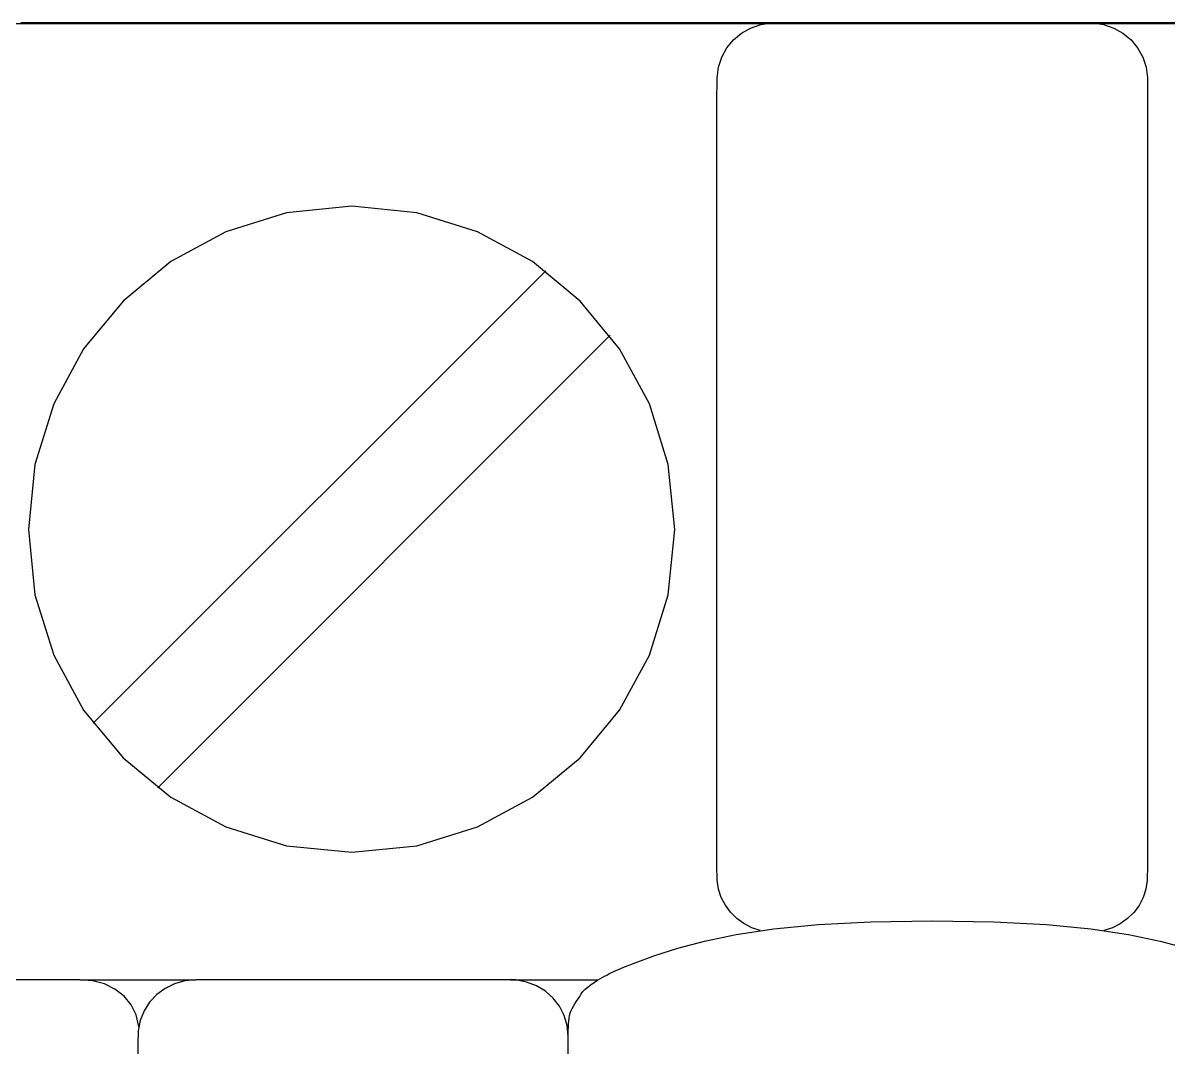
# Model space of a CAD drawing. Extents: x 1 to 47.7, y 0.2 to 35.
# Drawn here: x 32.199 to 32.792, y 9.655 to 10.185 of the extents above; entities that cross this region are included whole.
import ezdxf

# ---------------------------------------------------------------- set-up
doc = ezdxf.new("R2010")
doc.units = 0
doc.header["$MEASUREMENT"] = 0
for name, color, linetype in [('7_1__EMPTY_IO_BOARD_POSITI', 7, 'CONTINUOUS'), ('7_2___8__INDEPENDENT_INPUT', 7, 'CONTINUOUS'), ('7_3___8__OPTOISO_INDEPENDE', 7, 'CONTINUOUS'), ('7_4___24__OPTOISO_INDEPEND', 7, 'CONTINUOUS'), ('7_5___8__INDEPENDENT_INPUT', 7, 'CONTINUOUS'), ('7_6____8__INDEPENDENT_INPU', 7, 'CONTINUOUS'), ('7_7____8__OPTOISO_INDEPEND', 7, 'CONTINUOUS'), ('7_8____8__OPTOISO_INDEPEND', 7, 'CONTINUOUS')]:
    doc.layers.add(name, color=color, linetype=linetype)

msp = doc.modelspace()

# ---------------------------------------------------------------- linework, layer by layer
at = {"layer": '7_1__EMPTY_IO_BOARD_POSITI'}
msp.add_lwpolyline([(32.18571, 10.18502), (32.23264, 10.18502), (32.28362, 10.18502), (32.3385, 10.18502), (32.39712, 10.18502), (32.45934, 10.18502), (32.52499, 10.18502), (32.59393, 10.18502), (32.666, 10.18502), (32.74105, 10.18502), (32.81892, 10.18502), (32.89947, 10.18502), (32.98253, 10.18502), (33.06796, 10.18502), (33.1556, 10.18502), (33.2453, 10.18502), (33.33691, 10.18502), (33.52522, 10.18502)], dxfattribs=at)
at = {"layer": '7_2___8__INDEPENDENT_INPUT'}
for points in [[(33.4658, 10.18526), (33.33241, 10.18526), (33.20259, 10.18526), (33.07678, 10.18526), (32.95542, 10.18526), (32.83896, 10.18526), (32.72784, 10.18526), (32.62251, 10.18526), (32.52342, 10.18526), (32.431, 10.18526), (32.34571, 10.18526), (32.30588, 10.18526), (32.268, 10.18526), (32.23212, 10.18526), (32.1983, 10.18526)], [(32.58116, 9.71527), (32.57672, 9.71676), (32.57263, 9.71888), (32.56895, 9.72157), (32.56574, 9.72476), (32.56306, 9.7284), (32.56097, 9.73243), (32.55953, 9.7368), (32.55881, 9.74144), (32.55874, 9.74893), (32.55874, 9.78117), (32.55874, 9.83526), (32.55874, 9.90293), (32.55874, 9.97591), (32.55874, 10.04594), (32.55874, 10.10476), (32.55874, 10.14408), (32.55875, 10.15683), (32.55946, 10.16239), (32.56118, 10.16758), (32.56381, 10.17229), (32.56726, 10.17643), (32.57141, 10.17989), (32.57616, 10.18257), (32.58142, 10.18438), (32.58707, 10.18521), (32.59205, 10.18526), (32.60621, 10.18526), (32.62853, 10.18526), (32.65575, 10.18526), (32.6846, 10.18526), (32.71181, 10.18526), (32.73413, 10.18526), (32.74829, 10.18526), (32.75327, 10.18521), (32.75892, 10.18438), (32.76418, 10.18257), (32.76893, 10.17989), (32.77308, 10.17643), (32.77652, 10.17229), (32.77915, 10.16758), (32.78087, 10.16239), (32.78158, 10.15683), (32.78159, 10.14408), (32.78159, 10.10476), (32.78159, 10.04594), (32.78159, 9.97591), (32.78159, 9.90293), (32.78159, 9.83526), (32.78159, 9.78117), (32.78159, 9.74893), (32.78151, 9.74143), (32.78079, 9.73676), (32.77934, 9.73238), (32.77723, 9.72834), (32.77451, 9.7247), (32.77127, 9.72151), (32.76755, 9.71884), (32.76342, 9.71673), (32.75894, 9.71527)], [(32.2358, 9.82265), (32.47006, 10.05692)], [(32.26922, 9.78923), (32.50349, 10.0235)], [(32.48174, 9.6606), (32.48175, 9.6621), (32.48177, 9.66367), (32.48182, 9.66527), (32.4819, 9.66687), (32.48202, 9.66843), (32.48219, 9.66991), (32.48242, 9.67128), (32.48271, 9.67251), (32.48313, 9.67365), (32.48373, 9.67489), (32.48442, 9.67615), (32.48517, 9.67742), (32.48598, 9.67869), (32.48682, 9.67996), (32.48766, 9.68122), (32.48849, 9.68248), (32.48928, 9.68373), (32.49051, 9.68489), (32.49182, 9.68595), (32.4931, 9.68695), (32.49436, 9.68787), (32.4956, 9.68874), (32.49683, 9.68955), (32.49806, 9.69031), (32.49929, 9.69101), (32.50053, 9.69168), (32.5017, 9.69229), (32.50279, 9.69286), (32.50385, 9.69338), (32.50491, 9.69389), (32.50602, 9.6944), (32.50722, 9.69493), (32.50855, 9.69549), (32.51005, 9.69611), (32.51636, 9.69859), (32.52664, 9.7024), (32.53843, 9.70622), (32.55225, 9.70989), (32.56863, 9.71324), (32.58809, 9.71613), (32.61116, 9.71839), (32.63836, 9.71986), (32.67022, 9.72038), (32.70208, 9.71986), (32.72928, 9.71839), (32.75235, 9.71613), (32.7718, 9.71324), (32.78818, 9.70989), (32.802, 9.70622)], [(32.25947, 9.66562), (32.2581, 9.67164), (32.25547, 9.67692), (32.25174, 9.68139), (32.24705, 9.68499), (32.24156, 9.68764), (32.23542, 9.68928), (32.22879, 9.68984), (32.22455, 9.68984), (32.21363, 9.68984), (32.19869, 9.68984), (32.18242, 9.68984), (32.16749, 9.68984), (32.15657, 9.68984), (32.15233, 9.68984)], [(32.22879, 9.68984), (32.24335, 9.68984)], [(32.24335, 9.68984), (32.2889, 9.68984)], [(32.48174, 9.6449), (32.48174, 9.6606), (32.4812, 9.66616), (32.47965, 9.67137), (32.47718, 9.67612), (32.47389, 9.68033), (32.4699, 9.68389), (32.46529, 9.6867), (32.46017, 9.68867), (32.45464, 9.68971), (32.45013, 9.68984), (32.43833, 9.68984), (32.41778, 9.68984), (32.39166, 9.68984), (32.36315, 9.68984), (32.33544, 9.68984), (32.3117, 9.68984), (32.29513, 9.68984), (32.2889, 9.68984), (32.2832, 9.68931), (32.27786, 9.6878), (32.27298, 9.68539), (32.26867, 9.68219), (32.26501, 9.6783), (32.26212, 9.67381), (32.26009, 9.66881), (32.25903, 9.66342), (32.2589, 9.65651), (32.2589, 9.62678)], [(32.45175, 9.68984), (32.4973, 9.68984)]]:
    msp.add_lwpolyline(points, dxfattribs=at)
msp.add_lwpolyline([(32.20222, 9.92289), (32.20562, 9.8892), (32.21537, 9.85784), (32.2308, 9.82946), (32.25124, 9.80473), (32.27602, 9.78434), (32.30446, 9.76894), (32.33589, 9.75921), (32.36964, 9.75581), (32.40334, 9.75921), (32.43473, 9.76894), (32.46314, 9.78434), (32.4879, 9.80473), (32.50833, 9.82946), (32.52376, 9.85784), (32.53351, 9.8892), (32.53691, 9.92289), (32.53351, 9.95659), (32.52376, 9.98801), (32.50833, 10.01645), (32.4879, 10.04124), (32.46314, 10.0617), (32.43473, 10.07716), (32.40334, 10.08693), (32.36964, 10.09034), (32.33589, 10.08693), (32.30446, 10.07716), (32.27602, 10.0617), (32.25124, 10.04124), (32.2308, 10.01645), (32.21537, 9.98801), (32.20562, 9.95659)], close=True, dxfattribs=at)
at = {"layer": '7_3___8__OPTOISO_INDEPENDE'}
for points in [[(33.4658, 10.18526), (33.33241, 10.18526), (33.20259, 10.18526), (33.07678, 10.18526), (32.95542, 10.18526), (32.83896, 10.18526), (32.72784, 10.18526), (32.62251, 10.18526), (32.52342, 10.18526), (32.431, 10.18526), (32.34571, 10.18526), (32.30588, 10.18526), (32.268, 10.18526), (32.23212, 10.18526), (32.1983, 10.18526)], [(32.58116, 9.71527), (32.57672, 9.71676), (32.57263, 9.71888), (32.56895, 9.72157), (32.56574, 9.72476), (32.56306, 9.7284), (32.56097, 9.73243), (32.55953, 9.7368), (32.55881, 9.74144), (32.55874, 9.74893), (32.55874, 9.78117), (32.55874, 9.83526), (32.55874, 9.90293), (32.55874, 9.97591), (32.55874, 10.04594), (32.55874, 10.10476), (32.55874, 10.14408), (32.55875, 10.15683), (32.55946, 10.16239), (32.56118, 10.16758), (32.56381, 10.17229), (32.56726, 10.17643), (32.57141, 10.17989), (32.57616, 10.18257), (32.58142, 10.18438), (32.58707, 10.18521), (32.59205, 10.18526), (32.60621, 10.18526), (32.62853, 10.18526), (32.65575, 10.18526), (32.6846, 10.18526), (32.71181, 10.18526), (32.73413, 10.18526), (32.74829, 10.18526), (32.75327, 10.18521), (32.75892, 10.18438), (32.76418, 10.18257), (32.76893, 10.17989), (32.77308, 10.17643), (32.77652, 10.17229), (32.77915, 10.16758), (32.78087, 10.16239), (32.78158, 10.15683), (32.78159, 10.14408), (32.78159, 10.10476), (32.78159, 10.04594), (32.78159, 9.97591), (32.78159, 9.90293), (32.78159, 9.83526), (32.78159, 9.78117), (32.78159, 9.74893), (32.78151, 9.74143), (32.78079, 9.73676), (32.77934, 9.73238), (32.77723, 9.72834), (32.77451, 9.7247), (32.77127, 9.72151), (32.76755, 9.71884), (32.76342, 9.71673), (32.75894, 9.71527)], [(32.2358, 9.82265), (32.47006, 10.05692)], [(32.26922, 9.78923), (32.50349, 10.0235)], [(32.48174, 9.6606), (32.48175, 9.6621), (32.48177, 9.66367), (32.48182, 9.66527), (32.4819, 9.66687), (32.48202, 9.66843), (32.48219, 9.66991), (32.48242, 9.67128), (32.48271, 9.67251), (32.48313, 9.67365), (32.48373, 9.67489), (32.48442, 9.67615), (32.48517, 9.67742), (32.48598, 9.67869), (32.48682, 9.67996), (32.48766, 9.68122), (32.48849, 9.68248), (32.48928, 9.68373), (32.49051, 9.68489), (32.49182, 9.68595), (32.4931, 9.68695), (32.49436, 9.68787), (32.4956, 9.68874), (32.49683, 9.68955), (32.49806, 9.69031), (32.49929, 9.69101), (32.50053, 9.69168), (32.5017, 9.69229), (32.50279, 9.69286), (32.50385, 9.69338), (32.50491, 9.69389), (32.50602, 9.6944), (32.50722, 9.69493), (32.50855, 9.69549), (32.51005, 9.69611), (32.51636, 9.69859), (32.52664, 9.7024), (32.53843, 9.70622), (32.55225, 9.70989), (32.56863, 9.71324), (32.58809, 9.71613), (32.61116, 9.71839), (32.63836, 9.71986), (32.67022, 9.72038), (32.70208, 9.71986), (32.72928, 9.71839), (32.75235, 9.71613), (32.7718, 9.71324), (32.78818, 9.70989), (32.802, 9.70622)], [(32.25947, 9.66562), (32.2581, 9.67164), (32.25547, 9.67692), (32.25174, 9.68139), (32.24705, 9.68499), (32.24156, 9.68764), (32.23542, 9.68928), (32.22879, 9.68984), (32.22455, 9.68984), (32.21363, 9.68984), (32.19869, 9.68984), (32.18242, 9.68984), (32.16749, 9.68984), (32.15657, 9.68984), (32.15233, 9.68984)], [(32.22879, 9.68984), (32.24335, 9.68984)], [(32.24335, 9.68984), (32.2889, 9.68984)], [(32.48174, 9.6449), (32.48174, 9.6606), (32.4812, 9.66616), (32.47965, 9.67137), (32.47718, 9.67612), (32.47389, 9.68033), (32.4699, 9.68389), (32.46529, 9.6867), (32.46017, 9.68867), (32.45464, 9.68971), (32.45013, 9.68984), (32.43833, 9.68984), (32.41778, 9.68984), (32.39166, 9.68984), (32.36315, 9.68984), (32.33544, 9.68984), (32.3117, 9.68984), (32.29513, 9.68984), (32.2889, 9.68984), (32.2832, 9.68931), (32.27786, 9.6878), (32.27298, 9.68539), (32.26867, 9.68219), (32.26501, 9.6783), (32.26212, 9.67381), (32.26009, 9.66881), (32.25903, 9.66342), (32.2589, 9.65651), (32.2589, 9.62678)], [(32.45175, 9.68984), (32.4973, 9.68984)]]:
    msp.add_lwpolyline(points, dxfattribs=at)
msp.add_lwpolyline([(32.20222, 9.92289), (32.20562, 9.8892), (32.21537, 9.85784), (32.2308, 9.82946), (32.25124, 9.80473), (32.27602, 9.78434), (32.30446, 9.76894), (32.33589, 9.75921), (32.36964, 9.75581), (32.40334, 9.75921), (32.43473, 9.76894), (32.46314, 9.78434), (32.4879, 9.80473), (32.50833, 9.82946), (32.52376, 9.85784), (32.53351, 9.8892), (32.53691, 9.92289), (32.53351, 9.95659), (32.52376, 9.98801), (32.50833, 10.01645), (32.4879, 10.04124), (32.46314, 10.0617), (32.43473, 10.07716), (32.40334, 10.08693), (32.36964, 10.09034), (32.33589, 10.08693), (32.30446, 10.07716), (32.27602, 10.0617), (32.25124, 10.04124), (32.2308, 10.01645), (32.21537, 9.98801), (32.20562, 9.95659)], close=True, dxfattribs=at)
at = {"layer": '7_4___24__OPTOISO_INDEPEND'}
for points in [[(33.4658, 10.18526), (33.33241, 10.18526), (33.20259, 10.18526), (33.07678, 10.18526), (32.95542, 10.18526), (32.83896, 10.18526), (32.72784, 10.18526), (32.62251, 10.18526), (32.52342, 10.18526), (32.431, 10.18526), (32.34571, 10.18526), (32.30588, 10.18526), (32.268, 10.18526), (32.23212, 10.18526), (32.1983, 10.18526)], [(32.58116, 9.71527), (32.57672, 9.71676), (32.57263, 9.71888), (32.56895, 9.72157), (32.56574, 9.72476), (32.56306, 9.7284), (32.56097, 9.73243), (32.55953, 9.7368), (32.55881, 9.74144), (32.55874, 9.74893), (32.55874, 9.78117), (32.55874, 9.83526), (32.55874, 9.90293), (32.55874, 9.97591), (32.55874, 10.04594), (32.55874, 10.10476), (32.55874, 10.14408), (32.55875, 10.15683), (32.55946, 10.16239), (32.56118, 10.16758), (32.56381, 10.17229), (32.56726, 10.17643), (32.57141, 10.17989), (32.57616, 10.18257), (32.58142, 10.18438), (32.58707, 10.18521), (32.59205, 10.18526), (32.60621, 10.18526), (32.62853, 10.18526), (32.65575, 10.18526), (32.6846, 10.18526), (32.71181, 10.18526), (32.73413, 10.18526), (32.74829, 10.18526), (32.75327, 10.18521), (32.75892, 10.18438), (32.76418, 10.18257), (32.76893, 10.17989), (32.77308, 10.17643), (32.77652, 10.17229), (32.77915, 10.16758), (32.78087, 10.16239), (32.78158, 10.15683), (32.78159, 10.14408), (32.78159, 10.10476), (32.78159, 10.04594), (32.78159, 9.97591), (32.78159, 9.90293), (32.78159, 9.83526), (32.78159, 9.78117), (32.78159, 9.74893), (32.78151, 9.74143), (32.78079, 9.73676), (32.77934, 9.73238), (32.77723, 9.72834), (32.77451, 9.7247), (32.77127, 9.72151), (32.76755, 9.71884), (32.76342, 9.71673), (32.75894, 9.71527)], [(32.2358, 9.82265), (32.47006, 10.05692)], [(32.26922, 9.78923), (32.50349, 10.0235)], [(32.48174, 9.6606), (32.48175, 9.6621), (32.48177, 9.66367), (32.48182, 9.66527), (32.4819, 9.66687), (32.48202, 9.66843), (32.48219, 9.66991), (32.48242, 9.67128), (32.48271, 9.67251), (32.48313, 9.67365), (32.48373, 9.67489), (32.48442, 9.67615), (32.48517, 9.67742), (32.48598, 9.67869), (32.48682, 9.67996), (32.48766, 9.68122), (32.48849, 9.68248), (32.48928, 9.68373), (32.49051, 9.68489), (32.49182, 9.68595), (32.4931, 9.68695), (32.49436, 9.68787), (32.4956, 9.68874), (32.49683, 9.68955), (32.49806, 9.69031), (32.49929, 9.69101), (32.50053, 9.69168), (32.5017, 9.69229), (32.50279, 9.69286), (32.50385, 9.69338), (32.50491, 9.69389), (32.50602, 9.6944), (32.50722, 9.69493), (32.50855, 9.69549), (32.51005, 9.69611), (32.51636, 9.69859), (32.52664, 9.7024), (32.53843, 9.70622), (32.55225, 9.70989), (32.56863, 9.71324), (32.58809, 9.71613), (32.61116, 9.71839), (32.63836, 9.71986), (32.67022, 9.72038), (32.70208, 9.71986), (32.72928, 9.71839), (32.75235, 9.71613), (32.7718, 9.71324), (32.78818, 9.70989), (32.802, 9.70622)], [(32.25947, 9.66562), (32.2581, 9.67164), (32.25547, 9.67692), (32.25174, 9.68139), (32.24705, 9.68499), (32.24156, 9.68764), (32.23542, 9.68928), (32.22879, 9.68984), (32.22455, 9.68984), (32.21363, 9.68984), (32.19869, 9.68984), (32.18242, 9.68984), (32.16749, 9.68984), (32.15657, 9.68984), (32.15233, 9.68984)], [(32.22879, 9.68984), (32.24335, 9.68984)], [(32.24335, 9.68984), (32.2889, 9.68984)], [(32.48174, 9.6449), (32.48174, 9.6606), (32.4812, 9.66616), (32.47965, 9.67137), (32.47718, 9.67612), (32.47389, 9.68033), (32.4699, 9.68389), (32.46529, 9.6867), (32.46017, 9.68867), (32.45464, 9.68971), (32.45013, 9.68984), (32.43833, 9.68984), (32.41778, 9.68984), (32.39166, 9.68984), (32.36315, 9.68984), (32.33544, 9.68984), (32.3117, 9.68984), (32.29513, 9.68984), (32.2889, 9.68984), (32.2832, 9.68931), (32.27786, 9.6878), (32.27298, 9.68539), (32.26867, 9.68219), (32.26501, 9.6783), (32.26212, 9.67381), (32.26009, 9.66881), (32.25903, 9.66342), (32.2589, 9.65651), (32.2589, 9.62678)], [(32.45175, 9.68984), (32.4973, 9.68984)]]:
    msp.add_lwpolyline(points, dxfattribs=at)
msp.add_lwpolyline([(32.20222, 9.92289), (32.20562, 9.8892), (32.21537, 9.85784), (32.2308, 9.82946), (32.25124, 9.80473), (32.27602, 9.78434), (32.30446, 9.76894), (32.33589, 9.75921), (32.36964, 9.75581), (32.40334, 9.75921), (32.43473, 9.76894), (32.46314, 9.78434), (32.4879, 9.80473), (32.50833, 9.82946), (32.52376, 9.85784), (32.53351, 9.8892), (32.53691, 9.92289), (32.53351, 9.95659), (32.52376, 9.98801), (32.50833, 10.01645), (32.4879, 10.04124), (32.46314, 10.0617), (32.43473, 10.07716), (32.40334, 10.08693), (32.36964, 10.09034), (32.33589, 10.08693), (32.30446, 10.07716), (32.27602, 10.0617), (32.25124, 10.04124), (32.2308, 10.01645), (32.21537, 9.98801), (32.20562, 9.95659)], close=True, dxfattribs=at)
at = {"layer": '7_5___8__INDEPENDENT_INPUT'}
for points in [[(33.4658, 10.18526), (33.33241, 10.18526), (33.20259, 10.18526), (33.07678, 10.18526), (32.95542, 10.18526), (32.83896, 10.18526), (32.72784, 10.18526), (32.62251, 10.18526), (32.52342, 10.18526), (32.431, 10.18526), (32.34571, 10.18526), (32.30588, 10.18526), (32.268, 10.18526), (32.23212, 10.18526), (32.1983, 10.18526)], [(32.58116, 9.71527), (32.57672, 9.71676), (32.57263, 9.71888), (32.56895, 9.72157), (32.56574, 9.72476), (32.56306, 9.7284), (32.56097, 9.73243), (32.55953, 9.7368), (32.55881, 9.74144), (32.55874, 9.74893), (32.55874, 9.78117), (32.55874, 9.83526), (32.55874, 9.90293), (32.55874, 9.97591), (32.55874, 10.04594), (32.55874, 10.10476), (32.55874, 10.14408), (32.55875, 10.15683), (32.55946, 10.16239), (32.56118, 10.16758), (32.56381, 10.17229), (32.56726, 10.17643), (32.57141, 10.17989), (32.57616, 10.18257), (32.58142, 10.18438), (32.58707, 10.18521), (32.59205, 10.18526), (32.60621, 10.18526), (32.62853, 10.18526), (32.65575, 10.18526), (32.6846, 10.18526), (32.71181, 10.18526), (32.73413, 10.18526), (32.74829, 10.18526), (32.75327, 10.18521), (32.75892, 10.18438), (32.76418, 10.18257), (32.76893, 10.17989), (32.77308, 10.17643), (32.77652, 10.17229), (32.77915, 10.16758), (32.78087, 10.16239), (32.78158, 10.15683), (32.78159, 10.14408), (32.78159, 10.10476), (32.78159, 10.04594), (32.78159, 9.97591), (32.78159, 9.90293), (32.78159, 9.83526), (32.78159, 9.78117), (32.78159, 9.74893), (32.78151, 9.74143), (32.78079, 9.73676), (32.77934, 9.73238), (32.77723, 9.72834), (32.77451, 9.7247), (32.77127, 9.72151), (32.76755, 9.71884), (32.76342, 9.71673), (32.75894, 9.71527)], [(32.2358, 9.82265), (32.47006, 10.05692)], [(32.26922, 9.78923), (32.50349, 10.0235)], [(32.48174, 9.6606), (32.48175, 9.6621), (32.48177, 9.66367), (32.48182, 9.66527), (32.4819, 9.66687), (32.48202, 9.66843), (32.48219, 9.66991), (32.48242, 9.67128), (32.48271, 9.67251), (32.48313, 9.67365), (32.48373, 9.67489), (32.48442, 9.67615), (32.48517, 9.67742), (32.48598, 9.67869), (32.48682, 9.67996), (32.48766, 9.68122), (32.48849, 9.68248), (32.48928, 9.68373), (32.49051, 9.68489), (32.49182, 9.68595), (32.4931, 9.68695), (32.49436, 9.68787), (32.4956, 9.68874), (32.49683, 9.68955), (32.49806, 9.69031), (32.49929, 9.69101), (32.50053, 9.69168), (32.5017, 9.69229), (32.50279, 9.69286), (32.50385, 9.69338), (32.50491, 9.69389), (32.50602, 9.6944), (32.50722, 9.69493), (32.50855, 9.69549), (32.51005, 9.69611), (32.51636, 9.69859), (32.52664, 9.7024), (32.53843, 9.70622), (32.55225, 9.70989), (32.56863, 9.71324), (32.58809, 9.71613), (32.61116, 9.71839), (32.63836, 9.71986), (32.67022, 9.72038), (32.70208, 9.71986), (32.72928, 9.71839), (32.75235, 9.71613), (32.7718, 9.71324), (32.78818, 9.70989), (32.802, 9.70622)], [(32.25947, 9.66562), (32.2581, 9.67164), (32.25547, 9.67692), (32.25174, 9.68139), (32.24705, 9.68499), (32.24156, 9.68764), (32.23542, 9.68928), (32.22879, 9.68984), (32.22455, 9.68984), (32.21363, 9.68984), (32.19869, 9.68984), (32.18242, 9.68984), (32.16749, 9.68984), (32.15657, 9.68984), (32.15233, 9.68984)], [(32.22879, 9.68984), (32.24335, 9.68984)], [(32.24335, 9.68984), (32.2889, 9.68984)], [(32.48174, 9.6449), (32.48174, 9.6606), (32.4812, 9.66616), (32.47965, 9.67137), (32.47718, 9.67612), (32.47389, 9.68033), (32.4699, 9.68389), (32.46529, 9.6867), (32.46017, 9.68867), (32.45464, 9.68971), (32.45013, 9.68984), (32.43833, 9.68984), (32.41778, 9.68984), (32.39166, 9.68984), (32.36315, 9.68984), (32.33544, 9.68984), (32.3117, 9.68984), (32.29513, 9.68984), (32.2889, 9.68984), (32.2832, 9.68931), (32.27786, 9.6878), (32.27298, 9.68539), (32.26867, 9.68219), (32.26501, 9.6783), (32.26212, 9.67381), (32.26009, 9.66881), (32.25903, 9.66342), (32.2589, 9.65651), (32.2589, 9.62678)], [(32.45175, 9.68984), (32.4973, 9.68984)]]:
    msp.add_lwpolyline(points, dxfattribs=at)
msp.add_lwpolyline([(32.20222, 9.92289), (32.20562, 9.8892), (32.21537, 9.85784), (32.2308, 9.82946), (32.25124, 9.80473), (32.27602, 9.78434), (32.30446, 9.76894), (32.33589, 9.75921), (32.36964, 9.75581), (32.40334, 9.75921), (32.43473, 9.76894), (32.46314, 9.78434), (32.4879, 9.80473), (32.50833, 9.82946), (32.52376, 9.85784), (32.53351, 9.8892), (32.53691, 9.92289), (32.53351, 9.95659), (32.52376, 9.98801), (32.50833, 10.01645), (32.4879, 10.04124), (32.46314, 10.0617), (32.43473, 10.07716), (32.40334, 10.08693), (32.36964, 10.09034), (32.33589, 10.08693), (32.30446, 10.07716), (32.27602, 10.0617), (32.25124, 10.04124), (32.2308, 10.01645), (32.21537, 9.98801), (32.20562, 9.95659)], close=True, dxfattribs=at)
at = {"layer": '7_6____8__INDEPENDENT_INPU'}
for points in [[(33.4658, 10.18526), (33.33241, 10.18526), (33.20259, 10.18526), (33.07678, 10.18526), (32.95542, 10.18526), (32.83896, 10.18526), (32.72784, 10.18526), (32.62251, 10.18526), (32.52342, 10.18526), (32.431, 10.18526), (32.34571, 10.18526), (32.30588, 10.18526), (32.268, 10.18526), (32.23212, 10.18526), (32.1983, 10.18526)], [(32.58116, 9.71527), (32.57672, 9.71676), (32.57263, 9.71888), (32.56895, 9.72157), (32.56574, 9.72476), (32.56306, 9.7284), (32.56097, 9.73243), (32.55953, 9.7368), (32.55881, 9.74144), (32.55874, 9.74893), (32.55874, 9.78117), (32.55874, 9.83526), (32.55874, 9.90293), (32.55874, 9.97591), (32.55874, 10.04594), (32.55874, 10.10476), (32.55874, 10.14408), (32.55875, 10.15683), (32.55946, 10.16239), (32.56118, 10.16758), (32.56381, 10.17229), (32.56726, 10.17643), (32.57141, 10.17989), (32.57616, 10.18257), (32.58142, 10.18438), (32.58707, 10.18521), (32.59205, 10.18526), (32.60621, 10.18526), (32.62853, 10.18526), (32.65575, 10.18526), (32.6846, 10.18526), (32.71181, 10.18526), (32.73413, 10.18526), (32.74829, 10.18526), (32.75327, 10.18521), (32.75892, 10.18438), (32.76418, 10.18257), (32.76893, 10.17989), (32.77308, 10.17643), (32.77652, 10.17229), (32.77915, 10.16758), (32.78087, 10.16239), (32.78158, 10.15683), (32.78159, 10.14408), (32.78159, 10.10476), (32.78159, 10.04594), (32.78159, 9.97591), (32.78159, 9.90293), (32.78159, 9.83526), (32.78159, 9.78117), (32.78159, 9.74893), (32.78151, 9.74143), (32.78079, 9.73676), (32.77934, 9.73238), (32.77723, 9.72834), (32.77451, 9.7247), (32.77127, 9.72151), (32.76755, 9.71884), (32.76342, 9.71673), (32.75894, 9.71527)], [(32.2358, 9.82265), (32.47006, 10.05692)], [(32.26922, 9.78923), (32.50349, 10.0235)], [(32.48174, 9.6606), (32.48175, 9.6621), (32.48177, 9.66367), (32.48182, 9.66527), (32.4819, 9.66687), (32.48202, 9.66843), (32.48219, 9.66991), (32.48242, 9.67128), (32.48271, 9.67251), (32.48313, 9.67365), (32.48373, 9.67489), (32.48442, 9.67615), (32.48517, 9.67742), (32.48598, 9.67869), (32.48682, 9.67996), (32.48766, 9.68122), (32.48849, 9.68248), (32.48928, 9.68373), (32.49051, 9.68489), (32.49182, 9.68595), (32.4931, 9.68695), (32.49436, 9.68787), (32.4956, 9.68874), (32.49683, 9.68955), (32.49806, 9.69031), (32.49929, 9.69101), (32.50053, 9.69168), (32.5017, 9.69229), (32.50279, 9.69286), (32.50385, 9.69338), (32.50491, 9.69389), (32.50602, 9.6944), (32.50722, 9.69493), (32.50855, 9.69549), (32.51005, 9.69611), (32.51636, 9.69859), (32.52664, 9.7024), (32.53843, 9.70622), (32.55225, 9.70989), (32.56863, 9.71324), (32.58809, 9.71613), (32.61116, 9.71839), (32.63836, 9.71986), (32.67022, 9.72038), (32.70208, 9.71986), (32.72928, 9.71839), (32.75235, 9.71613), (32.7718, 9.71324), (32.78818, 9.70989), (32.802, 9.70622)], [(32.25947, 9.66562), (32.2581, 9.67164), (32.25547, 9.67692), (32.25174, 9.68139), (32.24705, 9.68499), (32.24156, 9.68764), (32.23542, 9.68928), (32.22879, 9.68984), (32.22455, 9.68984), (32.21363, 9.68984), (32.19869, 9.68984), (32.18242, 9.68984), (32.16749, 9.68984), (32.15657, 9.68984), (32.15233, 9.68984)], [(32.22879, 9.68984), (32.24335, 9.68984)], [(32.24335, 9.68984), (32.2889, 9.68984)], [(32.48174, 9.6449), (32.48174, 9.6606), (32.4812, 9.66616), (32.47965, 9.67137), (32.47718, 9.67612), (32.47389, 9.68033), (32.4699, 9.68389), (32.46529, 9.6867), (32.46017, 9.68867), (32.45464, 9.68971), (32.45013, 9.68984), (32.43833, 9.68984), (32.41778, 9.68984), (32.39166, 9.68984), (32.36315, 9.68984), (32.33544, 9.68984), (32.3117, 9.68984), (32.29513, 9.68984), (32.2889, 9.68984), (32.2832, 9.68931), (32.27786, 9.6878), (32.27298, 9.68539), (32.26867, 9.68219), (32.26501, 9.6783), (32.26212, 9.67381), (32.26009, 9.66881), (32.25903, 9.66342), (32.2589, 9.65651), (32.2589, 9.62678)], [(32.45175, 9.68984), (32.4973, 9.68984)]]:
    msp.add_lwpolyline(points, dxfattribs=at)
msp.add_lwpolyline([(32.20222, 9.92289), (32.20562, 9.8892), (32.21537, 9.85784), (32.2308, 9.82946), (32.25124, 9.80473), (32.27602, 9.78434), (32.30446, 9.76894), (32.33589, 9.75921), (32.36964, 9.75581), (32.40334, 9.75921), (32.43473, 9.76894), (32.46314, 9.78434), (32.4879, 9.80473), (32.50833, 9.82946), (32.52376, 9.85784), (32.53351, 9.8892), (32.53691, 9.92289), (32.53351, 9.95659), (32.52376, 9.98801), (32.50833, 10.01645), (32.4879, 10.04124), (32.46314, 10.0617), (32.43473, 10.07716), (32.40334, 10.08693), (32.36964, 10.09034), (32.33589, 10.08693), (32.30446, 10.07716), (32.27602, 10.0617), (32.25124, 10.04124), (32.2308, 10.01645), (32.21537, 9.98801), (32.20562, 9.95659)], close=True, dxfattribs=at)
at = {"layer": '7_7____8__OPTOISO_INDEPEND'}
for points in [[(33.4658, 10.18526), (33.33241, 10.18526), (33.20259, 10.18526), (33.07678, 10.18526), (32.95542, 10.18526), (32.83896, 10.18526), (32.72784, 10.18526), (32.62251, 10.18526), (32.52342, 10.18526), (32.431, 10.18526), (32.34571, 10.18526), (32.30588, 10.18526), (32.268, 10.18526), (32.23212, 10.18526), (32.1983, 10.18526)], [(32.58116, 9.71527), (32.57672, 9.71676), (32.57263, 9.71888), (32.56895, 9.72157), (32.56574, 9.72476), (32.56306, 9.7284), (32.56097, 9.73243), (32.55953, 9.7368), (32.55881, 9.74144), (32.55874, 9.74893), (32.55874, 9.78117), (32.55874, 9.83526), (32.55874, 9.90293), (32.55874, 9.97591), (32.55874, 10.04594), (32.55874, 10.10476), (32.55874, 10.14408), (32.55875, 10.15683), (32.55946, 10.16239), (32.56118, 10.16758), (32.56381, 10.17229), (32.56726, 10.17643), (32.57141, 10.17989), (32.57616, 10.18257), (32.58142, 10.18438), (32.58707, 10.18521), (32.59205, 10.18526), (32.60621, 10.18526), (32.62853, 10.18526), (32.65575, 10.18526), (32.6846, 10.18526), (32.71181, 10.18526), (32.73413, 10.18526), (32.74829, 10.18526), (32.75327, 10.18521), (32.75892, 10.18438), (32.76418, 10.18257), (32.76893, 10.17989), (32.77308, 10.17643), (32.77652, 10.17229), (32.77915, 10.16758), (32.78087, 10.16239), (32.78158, 10.15683), (32.78159, 10.14408), (32.78159, 10.10476), (32.78159, 10.04594), (32.78159, 9.97591), (32.78159, 9.90293), (32.78159, 9.83526), (32.78159, 9.78117), (32.78159, 9.74893), (32.78151, 9.74143), (32.78079, 9.73676), (32.77934, 9.73238), (32.77723, 9.72834), (32.77451, 9.7247), (32.77127, 9.72151), (32.76755, 9.71884), (32.76342, 9.71673), (32.75894, 9.71527)], [(32.2358, 9.82265), (32.47006, 10.05692)], [(32.26922, 9.78923), (32.50349, 10.0235)], [(32.48174, 9.6606), (32.48175, 9.6621), (32.48177, 9.66367), (32.48182, 9.66527), (32.4819, 9.66687), (32.48202, 9.66843), (32.48219, 9.66991), (32.48242, 9.67128), (32.48271, 9.67251), (32.48313, 9.67365), (32.48373, 9.67489), (32.48442, 9.67615), (32.48517, 9.67742), (32.48598, 9.67869), (32.48682, 9.67996), (32.48766, 9.68122), (32.48849, 9.68248), (32.48928, 9.68373), (32.49051, 9.68489), (32.49182, 9.68595), (32.4931, 9.68695), (32.49436, 9.68787), (32.4956, 9.68874), (32.49683, 9.68955), (32.49806, 9.69031), (32.49929, 9.69101), (32.50053, 9.69168), (32.5017, 9.69229), (32.50279, 9.69286), (32.50385, 9.69338), (32.50491, 9.69389), (32.50602, 9.6944), (32.50722, 9.69493), (32.50855, 9.69549), (32.51005, 9.69611), (32.51636, 9.69859), (32.52664, 9.7024), (32.53843, 9.70622), (32.55225, 9.70989), (32.56863, 9.71324), (32.58809, 9.71613), (32.61116, 9.71839), (32.63836, 9.71986), (32.67022, 9.72038), (32.70208, 9.71986), (32.72928, 9.71839), (32.75235, 9.71613), (32.7718, 9.71324), (32.78818, 9.70989), (32.802, 9.70622)], [(32.25947, 9.66562), (32.2581, 9.67164), (32.25547, 9.67692), (32.25174, 9.68139), (32.24705, 9.68499), (32.24156, 9.68764), (32.23542, 9.68928), (32.22879, 9.68984), (32.22455, 9.68984), (32.21363, 9.68984), (32.19869, 9.68984), (32.18242, 9.68984), (32.16749, 9.68984), (32.15657, 9.68984), (32.15233, 9.68984)], [(32.22879, 9.68984), (32.24335, 9.68984)], [(32.24335, 9.68984), (32.2889, 9.68984)], [(32.48174, 9.6449), (32.48174, 9.6606), (32.4812, 9.66616), (32.47965, 9.67137), (32.47718, 9.67612), (32.47389, 9.68033), (32.4699, 9.68389), (32.46529, 9.6867), (32.46017, 9.68867), (32.45464, 9.68971), (32.45013, 9.68984), (32.43833, 9.68984), (32.41778, 9.68984), (32.39166, 9.68984), (32.36315, 9.68984), (32.33544, 9.68984), (32.3117, 9.68984), (32.29513, 9.68984), (32.2889, 9.68984), (32.2832, 9.68931), (32.27786, 9.6878), (32.27298, 9.68539), (32.26867, 9.68219), (32.26501, 9.6783), (32.26212, 9.67381), (32.26009, 9.66881), (32.25903, 9.66342), (32.2589, 9.65651), (32.2589, 9.62678)], [(32.45175, 9.68984), (32.4973, 9.68984)]]:
    msp.add_lwpolyline(points, dxfattribs=at)
msp.add_lwpolyline([(32.20222, 9.92289), (32.20562, 9.8892), (32.21537, 9.85784), (32.2308, 9.82946), (32.25124, 9.80473), (32.27602, 9.78434), (32.30446, 9.76894), (32.33589, 9.75921), (32.36964, 9.75581), (32.40334, 9.75921), (32.43473, 9.76894), (32.46314, 9.78434), (32.4879, 9.80473), (32.50833, 9.82946), (32.52376, 9.85784), (32.53351, 9.8892), (32.53691, 9.92289), (32.53351, 9.95659), (32.52376, 9.98801), (32.50833, 10.01645), (32.4879, 10.04124), (32.46314, 10.0617), (32.43473, 10.07716), (32.40334, 10.08693), (32.36964, 10.09034), (32.33589, 10.08693), (32.30446, 10.07716), (32.27602, 10.0617), (32.25124, 10.04124), (32.2308, 10.01645), (32.21537, 9.98801), (32.20562, 9.95659)], close=True, dxfattribs=at)
at = {"layer": '7_8____8__OPTOISO_INDEPEND'}
for points in [[(33.4658, 10.18526), (33.33241, 10.18526), (33.20259, 10.18526), (33.07678, 10.18526), (32.95542, 10.18526), (32.83896, 10.18526), (32.72784, 10.18526), (32.62251, 10.18526), (32.52342, 10.18526), (32.431, 10.18526), (32.34571, 10.18526), (32.30588, 10.18526), (32.268, 10.18526), (32.23212, 10.18526), (32.1983, 10.18526)], [(32.58116, 9.71527), (32.57672, 9.71676), (32.57263, 9.71888), (32.56895, 9.72157), (32.56574, 9.72476), (32.56306, 9.7284), (32.56097, 9.73243), (32.55953, 9.7368), (32.55881, 9.74144), (32.55874, 9.74893), (32.55874, 9.78117), (32.55874, 9.83526), (32.55874, 9.90293), (32.55874, 9.97591), (32.55874, 10.04594), (32.55874, 10.10476), (32.55874, 10.14408), (32.55875, 10.15683), (32.55946, 10.16239), (32.56118, 10.16758), (32.56381, 10.17229), (32.56726, 10.17643), (32.57141, 10.17989), (32.57616, 10.18257), (32.58142, 10.18438), (32.58707, 10.18521), (32.59205, 10.18526), (32.60621, 10.18526), (32.62853, 10.18526), (32.65575, 10.18526), (32.6846, 10.18526), (32.71181, 10.18526), (32.73413, 10.18526), (32.74829, 10.18526), (32.75327, 10.18521), (32.75892, 10.18438), (32.76418, 10.18257), (32.76893, 10.17989), (32.77308, 10.17643), (32.77652, 10.17229), (32.77915, 10.16758), (32.78087, 10.16239), (32.78158, 10.15683), (32.78159, 10.14408), (32.78159, 10.10476), (32.78159, 10.04594), (32.78159, 9.97591), (32.78159, 9.90293), (32.78159, 9.83526), (32.78159, 9.78117), (32.78159, 9.74893), (32.78151, 9.74143), (32.78079, 9.73676), (32.77934, 9.73238), (32.77723, 9.72834), (32.77451, 9.7247), (32.77127, 9.72151), (32.76755, 9.71884), (32.76342, 9.71673), (32.75894, 9.71527)], [(32.2358, 9.82265), (32.47006, 10.05692)], [(32.26922, 9.78923), (32.50349, 10.0235)], [(32.48174, 9.6606), (32.48175, 9.6621), (32.48177, 9.66367), (32.48182, 9.66527), (32.4819, 9.66687), (32.48202, 9.66843), (32.48219, 9.66991), (32.48242, 9.67128), (32.48271, 9.67251), (32.48313, 9.67365), (32.48373, 9.67489), (32.48442, 9.67615), (32.48517, 9.67742), (32.48598, 9.67869), (32.48682, 9.67996), (32.48766, 9.68122), (32.48849, 9.68248), (32.48928, 9.68373), (32.49051, 9.68489), (32.49182, 9.68595), (32.4931, 9.68695), (32.49436, 9.68787), (32.4956, 9.68874), (32.49683, 9.68955), (32.49806, 9.69031), (32.49929, 9.69101), (32.50053, 9.69168), (32.5017, 9.69229), (32.50279, 9.69286), (32.50385, 9.69338), (32.50491, 9.69389), (32.50602, 9.6944), (32.50722, 9.69493), (32.50855, 9.69549), (32.51005, 9.69611), (32.51636, 9.69859), (32.52664, 9.7024), (32.53843, 9.70622), (32.55225, 9.70989), (32.56863, 9.71324), (32.58809, 9.71613), (32.61116, 9.71839), (32.63836, 9.71986), (32.67022, 9.72038), (32.70208, 9.71986), (32.72928, 9.71839), (32.75235, 9.71613), (32.7718, 9.71324), (32.78818, 9.70989), (32.802, 9.70622)], [(32.25947, 9.66562), (32.2581, 9.67164), (32.25547, 9.67692), (32.25174, 9.68139), (32.24705, 9.68499), (32.24156, 9.68764), (32.23542, 9.68928), (32.22879, 9.68984), (32.22455, 9.68984), (32.21363, 9.68984), (32.19869, 9.68984), (32.18242, 9.68984), (32.16749, 9.68984), (32.15657, 9.68984), (32.15233, 9.68984)], [(32.22879, 9.68984), (32.24335, 9.68984)], [(32.24335, 9.68984), (32.2889, 9.68984)], [(32.48174, 9.6449), (32.48174, 9.6606), (32.4812, 9.66616), (32.47965, 9.67137), (32.47718, 9.67612), (32.47389, 9.68033), (32.4699, 9.68389), (32.46529, 9.6867), (32.46017, 9.68867), (32.45464, 9.68971), (32.45013, 9.68984), (32.43833, 9.68984), (32.41778, 9.68984), (32.39166, 9.68984), (32.36315, 9.68984), (32.33544, 9.68984), (32.3117, 9.68984), (32.29513, 9.68984), (32.2889, 9.68984), (32.2832, 9.68931), (32.27786, 9.6878), (32.27298, 9.68539), (32.26867, 9.68219), (32.26501, 9.6783), (32.26212, 9.67381), (32.26009, 9.66881), (32.25903, 9.66342), (32.2589, 9.65651), (32.2589, 9.62678)], [(32.45175, 9.68984), (32.4973, 9.68984)]]:
    msp.add_lwpolyline(points, dxfattribs=at)
msp.add_lwpolyline([(32.20222, 9.92289), (32.20562, 9.8892), (32.21537, 9.85784), (32.2308, 9.82946), (32.25124, 9.80473), (32.27602, 9.78434), (32.30446, 9.76894), (32.33589, 9.75921), (32.36964, 9.75581), (32.40334, 9.75921), (32.43473, 9.76894), (32.46314, 9.78434), (32.4879, 9.80473), (32.50833, 9.82946), (32.52376, 9.85784), (32.53351, 9.8892), (32.53691, 9.92289), (32.53351, 9.95659), (32.52376, 9.98801), (32.50833, 10.01645), (32.4879, 10.04124), (32.46314, 10.0617), (32.43473, 10.07716), (32.40334, 10.08693), (32.36964, 10.09034), (32.33589, 10.08693), (32.30446, 10.07716), (32.27602, 10.0617), (32.25124, 10.04124), (32.2308, 10.01645), (32.21537, 9.98801), (32.20562, 9.95659)], close=True, dxfattribs=at)

doc.saveas('drawing.dxf')
